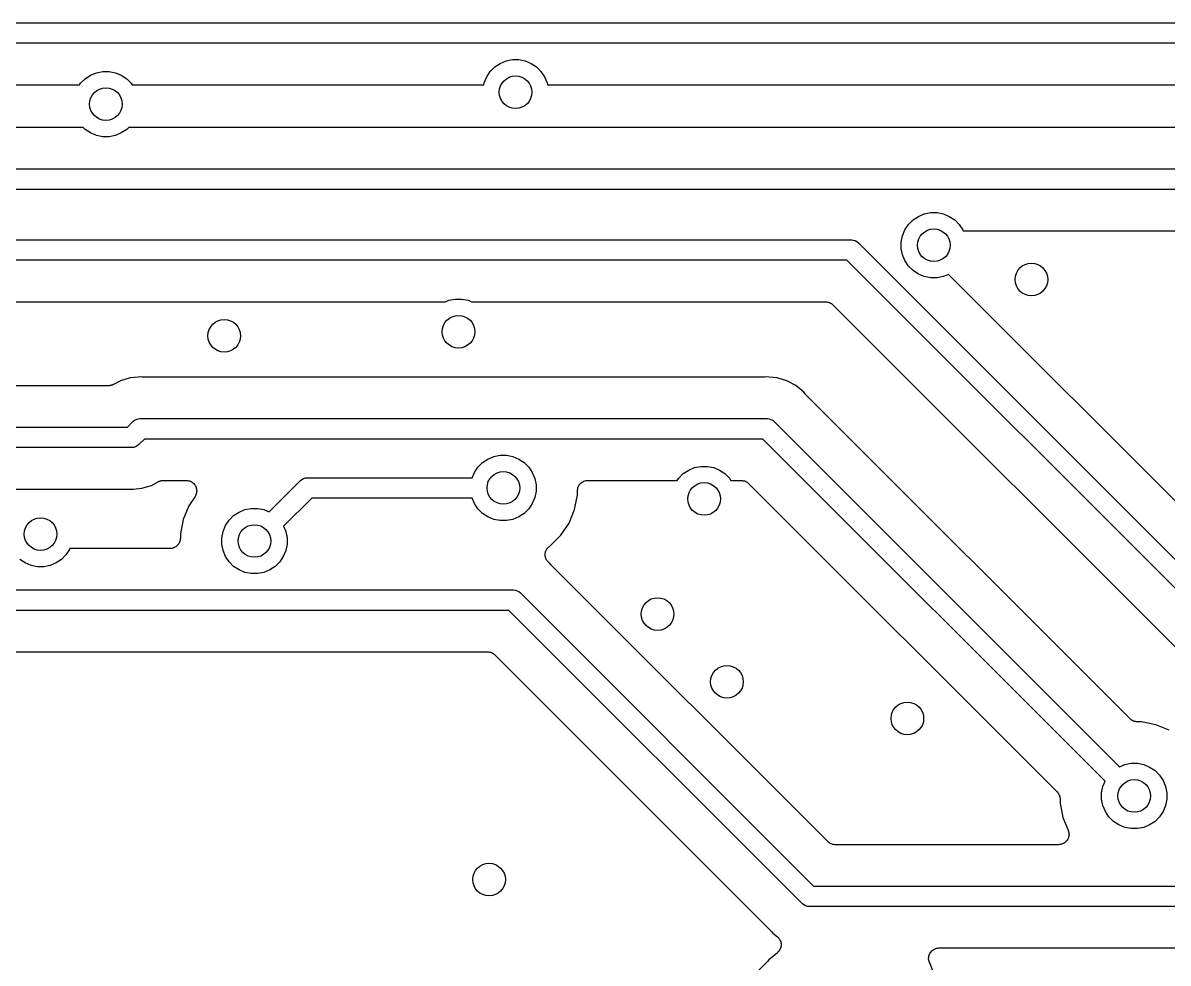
# Model space of a CAD drawing. Extents: x 103 to 213, y -152 to -90.
# Drawn here: x 141.41 to 155.44, y -115.7 to -104.17 of the extents above; entities that cross this region are included whole.
import ezdxf

# ---------------------------------------------------------------- set-up
doc = ezdxf.new("R2010")
doc.units = 0
doc.layers.add('BLACK', color=7, linetype='CONTINUOUS')

msp = doc.modelspace()

# ---------------------------------------------------------------- linework, layer by layer
at = {"layer": 'BLACK', "linetype": 'CONTINUOUS'}
for p, q in [((133.746, -104.175), (159.967, -104.175)), ((159.921, -104.425), (133.792, -104.425)), ((147.195, -104.714), (147.261, -104.671)), ((147.261, -104.671), (147.333, -104.64)), ((147.333, -104.64), (147.411, -104.625)), ((147.411, -104.625), (147.489, -104.625)), ((147.489, -104.625), (147.567, -104.64)), ((147.567, -104.64), (147.639, -104.671)), ((147.639, -104.671), (147.705, -104.714)), ((142.175, -104.859), (142.241, -104.816)), ((142.241, -104.816), (142.313, -104.785)), ((142.313, -104.785), (142.391, -104.77)), ((142.391, -104.77), (142.469, -104.77)), ((142.469, -104.77), (142.547, -104.785)), ((142.547, -104.785), (142.619, -104.816)), ((142.619, -104.816), (142.685, -104.859)), ((147.096, -104.836), (147.139, -104.77)), ((147.139, -104.77), (147.195, -104.714)), ((147.705, -104.714), (147.761, -104.77)), ((147.761, -104.77), (147.804, -104.836)), ((137.129, -104.933), (142.107, -104.933)), ((142.107, -104.933), (142.119, -104.915)), ((142.119, -104.915), (142.175, -104.859)), ((142.685, -104.859), (142.741, -104.915)), ((142.741, -104.915), (142.753, -104.933)), ((142.753, -104.933), (147.06, -104.933)), ((147.06, -104.933), (147.065, -104.908)), ((147.065, -104.908), (147.096, -104.836)), ((147.804, -104.836), (147.835, -104.908)), ((147.835, -104.908), (147.84, -104.933)), ((147.84, -104.933), (159.658, -104.933)), ((142.151, -105.457), (137.189, -105.457)), ((142.175, -105.481), (142.151, -105.457)), ((142.241, -105.524), (142.175, -105.481)), ((142.685, -105.481), (142.619, -105.524)), ((142.709, -105.457), (142.685, -105.481)), ((159.139, -105.457), (142.709, -105.457)), ((142.313, -105.555), (142.241, -105.524)), ((142.391, -105.57), (142.313, -105.555)), ((142.469, -105.57), (142.391, -105.57)), ((142.547, -105.555), (142.469, -105.57)), ((142.619, -105.524), (142.547, -105.555)), ((131.441, -105.965), (159.171, -105.965)), ((159.125, -106.215), (131.441, -106.215)), ((152.458, -106.515), (152.536, -106.5)), ((152.536, -106.5), (152.614, -106.5)), ((152.614, -106.5), (152.692, -106.515)), ((152.264, -106.645), (152.32, -106.589)), ((152.32, -106.589), (152.386, -106.546)), ((152.386, -106.546), (152.458, -106.515)), ((152.692, -106.515), (152.764, -106.546)), ((152.764, -106.546), (152.83, -106.589)), ((152.83, -106.589), (152.886, -106.645)), ((152.175, -106.861), (152.19, -106.783)), ((152.19, -106.783), (152.221, -106.711)), ((152.221, -106.711), (152.264, -106.645)), ((152.886, -106.645), (152.929, -106.711)), ((152.929, -106.711), (152.935, -106.723)), ((152.935, -106.723), (158.862, -106.723)), ((135.081, -106.835), (151.556, -106.835)), ((151.556, -106.835), (151.562, -106.834)), ((151.562, -106.834), (151.568, -106.835)), ((151.568, -106.835), (151.568, -106.835)), ((151.568, -106.835), (151.587, -106.837)), ((151.587, -106.837), (151.61, -106.844)), ((151.61, -106.844), (151.632, -106.856)), ((151.632, -106.856), (151.651, -106.871)), ((151.651, -106.871), (151.655, -106.876)), ((151.655, -106.876), (157.284, -112.505)), ((152.175, -106.939), (152.175, -106.861)), ((152.19, -107.017), (152.175, -106.939)), ((152.221, -107.089), (152.19, -107.017)), ((151.51, -107.085), (135.081, -107.085)), ((157.139, -112.714), (151.51, -107.085)), ((152.264, -107.155), (152.221, -107.089)), ((152.32, -107.211), (152.264, -107.155)), ((152.386, -107.254), (152.32, -107.211)), ((152.458, -107.285), (152.386, -107.254)), ((152.536, -107.3), (152.458, -107.285)), ((152.614, -107.3), (152.536, -107.3)), ((152.692, -107.285), (152.614, -107.3)), ((152.755, -107.258), (152.692, -107.285)), ((157.457, -111.96), (152.755, -107.258)), ((136.615, -107.593), (146.591, -107.593)), ((146.591, -107.593), (146.633, -107.575)), ((146.633, -107.575), (146.711, -107.56)), ((146.711, -107.56), (146.789, -107.56)), ((146.789, -107.56), (146.867, -107.575)), ((146.867, -107.575), (146.909, -107.593)), ((146.909, -107.593), (151.247, -107.593)), ((151.247, -107.593), (151.248, -107.593)), ((151.248, -107.593), (151.248, -107.593)), ((151.248, -107.593), (151.248, -107.593)), ((151.248, -107.593), (151.249, -107.593)), ((151.249, -107.593), (151.261, -107.594)), ((151.261, -107.594), (151.272, -107.596)), ((151.272, -107.596), (151.273, -107.596)), ((151.273, -107.596), (151.274, -107.596)), ((151.274, -107.596), (151.285, -107.599)), ((151.285, -107.599), (151.296, -107.603)), ((151.296, -107.603), (151.297, -107.603)), ((151.297, -107.603), (151.297, -107.603)), ((151.297, -107.603), (151.308, -107.609)), ((151.308, -107.609), (151.318, -107.614)), ((151.318, -107.614), (151.318, -107.615)), ((151.318, -107.615), (151.319, -107.615)), ((151.319, -107.615), (151.328, -107.623)), ((151.328, -107.623), (151.337, -107.63)), ((151.337, -107.63), (156.758, -113.051)), ((142.523, -108.607), (142.521, -108.608)), ((142.607, -108.562), (142.523, -108.607)), ((142.726, -108.526), (142.607, -108.562)), ((142.825, -108.516), (142.726, -108.526)), ((142.85, -108.514), (142.825, -108.516)), ((142.825, -108.516), (142.825, -108.516)), ((142.875, -108.516), (142.85, -108.514)), ((142.88, -108.516), (142.875, -108.516)), ((142.886, -108.517), (142.88, -108.516)), ((142.887, -108.517), (142.886, -108.517)), ((150.493, -108.517), (142.887, -108.517)), ((150.498, -108.516), (150.493, -108.517)), ((150.503, -108.517), (150.498, -108.516)), ((150.505, -108.516), (150.503, -108.517)), ((150.53, -108.514), (150.505, -108.516)), ((150.555, -108.516), (150.53, -108.514)), ((150.654, -108.526), (150.555, -108.516)), ((150.555, -108.516), (150.555, -108.516)), ((150.773, -108.562), (150.654, -108.526)), ((150.883, -108.621), (150.773, -108.562)), ((142.463, -108.622), (138.95, -108.622)), ((142.469, -108.621), (142.463, -108.622)), ((142.474, -108.622), (142.469, -108.621)), ((142.481, -108.62), (142.474, -108.622)), ((142.488, -108.62), (142.481, -108.62)), ((142.493, -108.618), (142.488, -108.62)), ((142.498, -108.617), (142.493, -108.618)), ((142.505, -108.614), (142.498, -108.617)), ((142.512, -108.612), (142.505, -108.614)), ((142.516, -108.61), (142.512, -108.612)), ((142.521, -108.608), (142.516, -108.61)), ((150.98, -108.7), (150.883, -108.621)), ((150.996, -108.72), (150.98, -108.7)), ((150.999, -108.723), (150.996, -108.72)), ((151.003, -108.728), (150.999, -108.723)), ((151.004, -108.729), (151.003, -108.728)), ((154.98, -112.705), (151.004, -108.729)), ((142.802, -109.034), (142.825, -109.027)), ((142.825, -109.027), (142.844, -109.025)), ((142.844, -109.025), (142.85, -109.024)), ((142.844, -109.025), (142.844, -109.025)), ((142.85, -109.024), (142.856, -109.025)), ((142.856, -109.025), (150.524, -109.025)), ((150.524, -109.025), (150.53, -109.024)), ((150.53, -109.024), (150.536, -109.025)), ((150.536, -109.025), (150.536, -109.025)), ((150.536, -109.025), (150.555, -109.027)), ((150.555, -109.027), (150.578, -109.034)), ((137.535, -109.13), (142.693, -109.13)), ((142.693, -109.13), (142.757, -109.066)), ((142.757, -109.066), (142.761, -109.061)), ((142.761, -109.061), (142.766, -109.057)), ((142.766, -109.057), (142.78, -109.046)), ((142.766, -109.057), (142.766, -109.057)), ((142.78, -109.046), (142.802, -109.034)), ((142.78, -109.046), (142.78, -109.046)), ((142.78, -109.046), (142.78, -109.046)), ((150.578, -109.034), (150.6, -109.046)), ((150.6, -109.046), (150.619, -109.061)), ((150.619, -109.061), (150.623, -109.066)), ((150.623, -109.066), (154.849, -113.292)), ((142.902, -109.275), (142.838, -109.339)), ((150.478, -109.275), (142.902, -109.275)), ((154.672, -113.469), (150.478, -109.275)), ((142.739, -109.38), (137.546, -109.38)), ((142.745, -109.381), (142.739, -109.38)), ((142.751, -109.38), (142.745, -109.381)), ((142.77, -109.378), (142.751, -109.38)), ((142.751, -109.38), (142.751, -109.38)), ((142.793, -109.371), (142.77, -109.378)), ((142.815, -109.359), (142.793, -109.371)), ((142.834, -109.344), (142.815, -109.359)), ((142.838, -109.339), (142.834, -109.344)), ((146.989, -109.62), (147.045, -109.564)), ((147.045, -109.564), (147.111, -109.521)), ((147.111, -109.521), (147.183, -109.49)), ((147.183, -109.49), (147.261, -109.475)), ((147.261, -109.475), (147.339, -109.475)), ((147.339, -109.475), (147.417, -109.49)), ((147.417, -109.49), (147.489, -109.521)), ((147.489, -109.521), (147.555, -109.564)), ((147.555, -109.564), (147.611, -109.62)), ((146.919, -109.75), (146.946, -109.686)), ((146.946, -109.686), (146.989, -109.62)), ((147.611, -109.62), (147.654, -109.686)), ((147.654, -109.686), (147.685, -109.758)), ((149.449, -109.755), (149.505, -109.699)), ((149.505, -109.699), (149.571, -109.656)), ((149.571, -109.656), (149.643, -109.625)), ((149.643, -109.625), (149.721, -109.61)), ((149.721, -109.61), (149.799, -109.61)), ((149.799, -109.61), (149.877, -109.625)), ((149.877, -109.625), (149.949, -109.656)), ((149.949, -109.656), (150.015, -109.699)), ((150.015, -109.699), (150.071, -109.755)), ((142.869, -109.879), (142.988, -109.843)), ((142.988, -109.843), (143.072, -109.798)), ((143.072, -109.798), (143.074, -109.797)), ((143.074, -109.797), (143.079, -109.795)), ((143.079, -109.795), (143.083, -109.793)), ((143.083, -109.793), (143.09, -109.791)), ((143.09, -109.791), (143.097, -109.788)), ((143.097, -109.788), (143.102, -109.787)), ((143.102, -109.787), (143.107, -109.785)), ((143.107, -109.785), (143.114, -109.785)), ((143.114, -109.785), (143.121, -109.783)), ((143.121, -109.783), (143.126, -109.784)), ((143.126, -109.784), (143.132, -109.783)), ((143.132, -109.783), (143.416, -109.783)), ((143.416, -109.783), (143.417, -109.783)), ((143.417, -109.783), (143.417, -109.783)), ((143.417, -109.783), (143.417, -109.783)), ((143.417, -109.783), (143.418, -109.783)), ((143.418, -109.783), (143.43, -109.784)), ((143.43, -109.784), (143.442, -109.786)), ((143.442, -109.786), (143.442, -109.786)), ((143.442, -109.786), (143.443, -109.786)), ((143.443, -109.786), (143.454, -109.789)), ((143.454, -109.789), (143.466, -109.793)), ((143.466, -109.793), (143.466, -109.793)), ((143.466, -109.793), (143.466, -109.793)), ((143.466, -109.793), (143.477, -109.799)), ((143.477, -109.799), (143.487, -109.805)), ((143.487, -109.805), (143.488, -109.805)), ((143.488, -109.805), (143.488, -109.805)), ((143.488, -109.805), (143.497, -109.813)), ((143.497, -109.813), (143.506, -109.821)), ((143.506, -109.821), (143.507, -109.821)), ((143.507, -109.821), (143.507, -109.821)), ((143.507, -109.821), (143.515, -109.831)), ((143.515, -109.831), (143.522, -109.84)), ((143.522, -109.84), (143.522, -109.84)), ((143.522, -109.84), (143.522, -109.84)), ((143.522, -109.84), (143.528, -109.851)), ((143.528, -109.851), (143.534, -109.862)), ((143.534, -109.862), (143.534, -109.862)), ((143.534, -109.862), (143.534, -109.862)), ((143.534, -109.862), (143.537, -109.874)), ((144.431, -110.167), (144.807, -109.791)), ((144.807, -109.791), (144.811, -109.786)), ((144.811, -109.786), (144.816, -109.782)), ((144.816, -109.782), (144.829, -109.772)), ((144.816, -109.782), (144.816, -109.782)), ((144.829, -109.772), (144.83, -109.771)), ((144.83, -109.771), (144.852, -109.759)), ((144.852, -109.759), (144.875, -109.752)), ((144.875, -109.752), (144.894, -109.75)), ((144.894, -109.75), (144.9, -109.749)), ((144.894, -109.75), (144.894, -109.75)), ((144.9, -109.749), (144.906, -109.75)), ((144.906, -109.75), (146.919, -109.75)), ((147.685, -109.758), (147.7, -109.836)), ((147.7, -109.836), (147.7, -109.914)), ((148.214, -109.872), (148.218, -109.861)), ((148.218, -109.86), (148.224, -109.85)), ((148.218, -109.861), (148.218, -109.86)), ((148.218, -109.86), (148.218, -109.86)), ((148.224, -109.85), (148.23, -109.839)), ((148.23, -109.838), (148.238, -109.829)), ((148.23, -109.839), (148.23, -109.838)), ((148.23, -109.839), (148.23, -109.839)), ((148.238, -109.829), (148.246, -109.82)), ((148.246, -109.819), (148.255, -109.812)), ((148.246, -109.82), (148.246, -109.819)), ((148.246, -109.82), (148.246, -109.82)), ((148.255, -109.812), (148.265, -109.804)), ((148.265, -109.804), (148.276, -109.798)), ((148.265, -109.804), (148.265, -109.804)), ((148.265, -109.804), (148.265, -109.804)), ((148.276, -109.798), (148.287, -109.793)), ((148.287, -109.792), (148.299, -109.789)), ((148.287, -109.793), (148.287, -109.792)), ((148.287, -109.792), (148.287, -109.792)), ((148.299, -109.789), (148.31, -109.785)), ((148.31, -109.785), (148.311, -109.785)), ((148.311, -109.785), (148.323, -109.784)), ((148.311, -109.785), (148.311, -109.785)), ((148.323, -109.784), (148.335, -109.783)), ((148.335, -109.783), (149.431, -109.783)), ((149.431, -109.783), (149.449, -109.755)), ((150.071, -109.755), (150.089, -109.783)), ((150.089, -109.783), (150.215, -109.783)), ((150.215, -109.783), (150.216, -109.783)), ((150.216, -109.783), (150.216, -109.783)), ((150.216, -109.783), (150.216, -109.783)), ((150.216, -109.783), (150.217, -109.783)), ((150.217, -109.783), (150.229, -109.784)), ((150.229, -109.784), (150.24, -109.786)), ((150.24, -109.786), (150.241, -109.786)), ((150.241, -109.786), (150.242, -109.786)), ((150.242, -109.786), (150.253, -109.789)), ((150.253, -109.789), (150.264, -109.793)), ((150.264, -109.793), (150.265, -109.793)), ((150.265, -109.793), (150.265, -109.793)), ((150.265, -109.793), (150.276, -109.799)), ((150.276, -109.799), (150.286, -109.804)), ((150.286, -109.804), (150.286, -109.805)), ((150.286, -109.805), (150.287, -109.805)), ((150.287, -109.805), (150.296, -109.813)), ((150.296, -109.813), (150.305, -109.82)), ((150.305, -109.82), (154.085, -113.6)), ((137.879, -109.888), (142.708, -109.888)), ((142.708, -109.888), (142.709, -109.888)), ((142.709, -109.888), (142.715, -109.889)), ((142.715, -109.889), (142.72, -109.889)), ((142.72, -109.889), (142.745, -109.891)), ((142.745, -109.891), (142.77, -109.889)), ((142.77, -109.889), (142.869, -109.879)), ((142.77, -109.889), (142.77, -109.889)), ((143.522, -109.981), (143.445, -110.095)), ((143.527, -109.97), (143.522, -109.981)), ((143.533, -109.959), (143.527, -109.97)), ((143.537, -109.947), (143.533, -109.959)), ((143.533, -109.959), (143.533, -109.959)), ((143.533, -109.959), (143.533, -109.959)), ((143.537, -109.874), (143.541, -109.886)), ((143.541, -109.936), (143.537, -109.947)), ((143.541, -109.886), (143.541, -109.886)), ((143.541, -109.886), (143.541, -109.886)), ((143.541, -109.886), (143.542, -109.898)), ((143.542, -109.923), (143.541, -109.935)), ((143.541, -109.935), (143.541, -109.935)), ((143.541, -109.935), (143.541, -109.936)), ((143.542, -109.898), (143.543, -109.91)), ((143.543, -109.911), (143.542, -109.923)), ((143.543, -109.91), (143.543, -109.911)), ((143.543, -109.911), (143.543, -109.911)), ((144.952, -110), (144.608, -110.344)), ((146.919, -110), (144.952, -110)), ((146.946, -110.064), (146.919, -110)), ((147.685, -109.992), (147.654, -110.064)), ((147.7, -109.914), (147.685, -109.992)), ((148.173, -110.14), (148.208, -109.964)), ((148.208, -109.908), (148.209, -109.896)), ((148.208, -109.909), (148.208, -109.908)), ((148.208, -109.91), (148.208, -109.909)), ((148.208, -109.909), (148.208, -109.909)), ((148.208, -109.909), (148.208, -109.909)), ((148.208, -109.964), (148.208, -109.91)), ((148.209, -109.896), (148.211, -109.884)), ((148.211, -109.884), (148.214, -109.872)), ((148.211, -109.884), (148.211, -109.884)), ((148.211, -109.884), (148.211, -109.884)), ((143.445, -110.095), (143.377, -110.26)), ((144.061, -110.171), (144.133, -110.14)), ((144.133, -110.14), (144.211, -110.125)), ((144.211, -110.125), (144.289, -110.125)), ((144.289, -110.125), (144.367, -110.14)), ((144.367, -110.14), (144.431, -110.167)), ((146.989, -110.13), (146.946, -110.064)), ((147.045, -110.186), (146.989, -110.13)), ((147.611, -110.13), (147.555, -110.186)), ((147.654, -110.064), (147.611, -110.13)), ((148.105, -110.305), (148.173, -110.14)), ((143.377, -110.26), (143.342, -110.436)), ((143.896, -110.336), (143.939, -110.27)), ((143.939, -110.27), (143.995, -110.214)), ((143.995, -110.214), (144.061, -110.171)), ((147.111, -110.229), (147.045, -110.186)), ((147.183, -110.26), (147.111, -110.229)), ((147.261, -110.275), (147.183, -110.26)), ((147.339, -110.275), (147.261, -110.275)), ((147.417, -110.26), (147.339, -110.275)), ((147.489, -110.229), (147.417, -110.26)), ((147.555, -110.186), (147.489, -110.229)), ((143.85, -110.486), (143.865, -110.408)), ((143.865, -110.408), (143.896, -110.336)), ((144.608, -110.344), (144.635, -110.408)), ((144.635, -110.408), (144.65, -110.486)), ((148.005, -110.454), (148.105, -110.305)), ((143.312, -110.571), (143.304, -110.58)), ((143.32, -110.562), (143.312, -110.571)), ((143.326, -110.55), (143.32, -110.561)), ((143.32, -110.561), (143.32, -110.561)), ((143.32, -110.561), (143.32, -110.562)), ((143.332, -110.54), (143.326, -110.55)), ((143.336, -110.528), (143.332, -110.539)), ((143.332, -110.539), (143.332, -110.54)), ((143.332, -110.54), (143.332, -110.54)), ((143.339, -110.516), (143.336, -110.528)), ((143.341, -110.504), (143.339, -110.516)), ((143.339, -110.516), (143.339, -110.516)), ((143.339, -110.516), (143.339, -110.516)), ((143.342, -110.492), (143.341, -110.504)), ((143.342, -110.436), (143.342, -110.49)), ((143.342, -110.49), (143.342, -110.491)), ((143.342, -110.491), (143.342, -110.491)), ((143.342, -110.491), (143.342, -110.491)), ((143.342, -110.491), (143.342, -110.492)), ((143.85, -110.564), (143.85, -110.486)), ((143.865, -110.642), (143.85, -110.564)), ((144.65, -110.564), (144.635, -110.642)), ((144.65, -110.486), (144.65, -110.564)), ((147.879, -110.58), (148.005, -110.454)), ((141.941, -110.695), (141.885, -110.751)), ((141.984, -110.629), (141.941, -110.695)), ((141.99, -110.617), (141.984, -110.629)), ((143.215, -110.617), (141.99, -110.617)), ((143.227, -110.616), (143.215, -110.617)), ((143.239, -110.615), (143.227, -110.616)), ((143.24, -110.615), (143.239, -110.615)), ((143.239, -110.615), (143.239, -110.615)), ((143.251, -110.611), (143.24, -110.615)), ((143.263, -110.608), (143.251, -110.611)), ((143.274, -110.602), (143.263, -110.607)), ((143.263, -110.607), (143.263, -110.608)), ((143.263, -110.608), (143.263, -110.608)), ((143.285, -110.596), (143.274, -110.602)), ((143.295, -110.588), (143.285, -110.596)), ((143.285, -110.596), (143.285, -110.596)), ((143.285, -110.596), (143.285, -110.596)), ((143.304, -110.581), (143.295, -110.588)), ((143.304, -110.58), (143.304, -110.58)), ((143.304, -110.58), (143.304, -110.581)), ((143.896, -110.714), (143.865, -110.642)), ((144.635, -110.642), (144.604, -110.714)), ((147.812, -110.692), (147.813, -110.686)), ((147.813, -110.698), (147.812, -110.692)), ((147.813, -110.679), (147.814, -110.673)), ((147.813, -110.686), (147.813, -110.679)), ((147.813, -110.704), (147.813, -110.698)), ((147.814, -110.71), (147.813, -110.704)), ((147.814, -110.673), (147.815, -110.668)), ((147.814, -110.717), (147.814, -110.71)), ((147.815, -110.668), (147.816, -110.661)), ((147.816, -110.661), (147.818, -110.655)), ((147.818, -110.655), (147.82, -110.649)), ((147.82, -110.649), (147.822, -110.644)), ((147.822, -110.644), (147.825, -110.638)), ((147.825, -110.638), (147.828, -110.632)), ((147.828, -110.632), (147.831, -110.627)), ((147.831, -110.627), (147.834, -110.622)), ((147.834, -110.622), (147.838, -110.617)), ((147.838, -110.617), (147.841, -110.612)), ((147.841, -110.612), (147.846, -110.607)), ((147.846, -110.607), (147.849, -110.603)), ((147.849, -110.603), (147.854, -110.599)), ((147.854, -110.599), (147.859, -110.594)), ((147.859, -110.594), (147.864, -110.591)), ((147.864, -110.591), (147.868, -110.587)), ((147.868, -110.587), (147.879, -110.58)), ((141.441, -110.794), (141.375, -110.751)), ((141.513, -110.825), (141.441, -110.794)), ((141.591, -110.84), (141.513, -110.825)), ((141.669, -110.84), (141.591, -110.84)), ((141.747, -110.825), (141.669, -110.84)), ((141.819, -110.794), (141.747, -110.825)), ((141.885, -110.751), (141.819, -110.794)), ((143.939, -110.78), (143.896, -110.714)), ((143.995, -110.836), (143.939, -110.78)), ((144.061, -110.879), (143.995, -110.836)), ((144.505, -110.836), (144.439, -110.879)), ((144.561, -110.78), (144.505, -110.836)), ((144.604, -110.714), (144.561, -110.78)), ((147.816, -110.723), (147.814, -110.717)), ((147.817, -110.728), (147.816, -110.723)), ((147.82, -110.734), (147.817, -110.728)), ((147.821, -110.741), (147.82, -110.734)), ((147.824, -110.746), (147.821, -110.741)), ((147.826, -110.751), (147.824, -110.746)), ((147.83, -110.757), (147.826, -110.751)), ((147.833, -110.763), (147.83, -110.757)), ((147.837, -110.767), (147.833, -110.763)), ((147.84, -110.772), (147.837, -110.767)), ((147.844, -110.777), (147.84, -110.772)), ((147.849, -110.782), (147.844, -110.777)), ((147.853, -110.786), (147.849, -110.782)), ((147.857, -110.79), (147.853, -110.786)), ((147.858, -110.791), (147.857, -110.79)), ((147.87, -110.8), (147.858, -110.791)), ((147.886, -110.82), (147.87, -110.8)), ((147.889, -110.823), (147.886, -110.82)), ((147.893, -110.828), (147.889, -110.823)), ((147.894, -110.829), (147.893, -110.828)), ((151.275, -114.21), (147.894, -110.829)), ((144.133, -110.91), (144.061, -110.879)), ((144.211, -110.925), (144.133, -110.91)), ((144.289, -110.925), (144.211, -110.925)), ((144.367, -110.91), (144.289, -110.925)), ((144.439, -110.879), (144.367, -110.91)), ((137.862, -111.125), (147.414, -111.125)), ((147.414, -111.125), (147.42, -111.124)), ((147.42, -111.124), (147.426, -111.125)), ((147.426, -111.125), (147.426, -111.125)), ((147.426, -111.125), (147.445, -111.127)), ((147.445, -111.127), (147.468, -111.134)), ((147.468, -111.134), (147.49, -111.146)), ((147.49, -111.146), (147.509, -111.161)), ((147.509, -111.161), (147.513, -111.166)), ((147.513, -111.166), (151.102, -114.755)), ((147.368, -111.375), (137.816, -111.375)), ((150.957, -114.964), (147.368, -111.375)), ((137.847, -111.883), (147.105, -111.883)), ((147.105, -111.883), (147.106, -111.883)), ((147.106, -111.883), (147.106, -111.883)), ((147.106, -111.883), (147.106, -111.883)), ((147.106, -111.883), (147.107, -111.883)), ((147.107, -111.883), (147.119, -111.884)), ((147.119, -111.884), (147.13, -111.886)), ((147.13, -111.886), (147.131, -111.886)), ((147.131, -111.886), (147.132, -111.886)), ((147.132, -111.886), (147.143, -111.889)), ((147.143, -111.889), (147.154, -111.893)), ((147.154, -111.893), (147.155, -111.893)), ((147.155, -111.893), (147.155, -111.893)), ((147.155, -111.893), (147.166, -111.899)), ((147.166, -111.899), (147.176, -111.904)), ((147.176, -111.904), (147.176, -111.905)), ((147.176, -111.905), (147.177, -111.905)), ((147.177, -111.905), (147.186, -111.913)), ((147.186, -111.913), (147.195, -111.92)), ((147.195, -111.92), (150.576, -115.301)), ((154.989, -112.712), (154.98, -112.705)), ((154.998, -112.72), (154.989, -112.712)), ((154.999, -112.72), (154.998, -112.72)), ((154.999, -112.721), (154.999, -112.72)), ((155.009, -112.726), (154.999, -112.721)), ((155.02, -112.732), (155.009, -112.726)), ((155.021, -112.732), (155.02, -112.732)), ((155.02, -112.732), (155.02, -112.732)), ((155.032, -112.736), (155.021, -112.732)), ((155.043, -112.739), (155.032, -112.736)), ((155.044, -112.739), (155.043, -112.739)), ((155.045, -112.739), (155.044, -112.739)), ((155.056, -112.741), (155.045, -112.739)), ((155.068, -112.742), (155.056, -112.741)), ((155.069, -112.742), (155.068, -112.742)), ((155.07, -112.742), (155.069, -112.742)), ((155.069, -112.742), (155.069, -112.742)), ((155.069, -112.742), (155.069, -112.742)), ((155.119, -112.742), (155.07, -112.742)), ((155.295, -112.777), (155.119, -112.742)), ((155.46, -112.845), (155.295, -112.777)), ((154.849, -113.292), (154.913, -113.265)), ((154.913, -113.265), (154.991, -113.25)), ((154.991, -113.25), (155.069, -113.25)), ((155.069, -113.25), (155.147, -113.265)), ((155.147, -113.265), (155.219, -113.296)), ((155.219, -113.296), (155.285, -113.339)), ((155.285, -113.339), (155.341, -113.395)), ((154.645, -113.533), (154.672, -113.469)), ((155.341, -113.395), (155.384, -113.461)), ((155.384, -113.461), (155.415, -113.533)), ((154.085, -113.6), (154.085, -113.6)), ((154.085, -113.6), (154.085, -113.6)), ((154.085, -113.6), (154.085, -113.6)), ((154.085, -113.6), (154.086, -113.601)), ((154.086, -113.601), (154.093, -113.61)), ((154.093, -113.61), (154.101, -113.62)), ((154.101, -113.62), (154.101, -113.62)), ((154.101, -113.62), (154.102, -113.621)), ((154.102, -113.621), (154.107, -113.631)), ((154.107, -113.631), (154.112, -113.641)), ((154.112, -113.641), (154.113, -113.642)), ((154.113, -113.642), (154.113, -113.643)), ((154.113, -113.643), (154.116, -113.654)), ((154.116, -113.654), (154.12, -113.665)), ((154.63, -113.611), (154.645, -113.533)), ((154.63, -113.689), (154.63, -113.611)), ((155.415, -113.533), (155.43, -113.611)), ((155.43, -113.611), (155.43, -113.689)), ((154.12, -113.665), (154.12, -113.666)), ((154.12, -113.666), (154.12, -113.666)), ((154.12, -113.666), (154.121, -113.678)), ((154.121, -113.678), (154.122, -113.69)), ((154.122, -113.69), (154.122, -113.739)), ((154.122, -113.739), (154.157, -113.915)), ((154.645, -113.767), (154.63, -113.689)), ((154.676, -113.839), (154.645, -113.767)), ((155.415, -113.767), (155.384, -113.839)), ((155.43, -113.689), (155.415, -113.767)), ((154.157, -113.915), (154.222, -114.071)), ((154.719, -113.905), (154.676, -113.839)), ((154.775, -113.961), (154.719, -113.905)), ((155.341, -113.905), (155.285, -113.961)), ((155.384, -113.839), (155.341, -113.905)), ((154.222, -114.071), (154.222, -114.072)), ((154.222, -114.072), (154.222, -114.072)), ((154.222, -114.072), (154.222, -114.072)), ((154.222, -114.072), (154.222, -114.073)), ((154.222, -114.073), (154.226, -114.085)), ((154.841, -114.004), (154.775, -113.961)), ((154.913, -114.035), (154.841, -114.004)), ((154.991, -114.05), (154.913, -114.035)), ((155.069, -114.05), (154.991, -114.05)), ((155.147, -114.035), (155.069, -114.05)), ((155.219, -114.004), (155.147, -114.035)), ((155.285, -113.961), (155.219, -114.004)), ((151.284, -114.217), (151.275, -114.21)), ((151.293, -114.225), (151.284, -114.217)), ((154.184, -114.218), (154.175, -114.226)), ((154.193, -114.211), (154.184, -114.218)), ((154.194, -114.21), (154.193, -114.211)), ((154.202, -114.201), (154.194, -114.21)), ((154.194, -114.21), (154.194, -114.21)), ((154.209, -114.192), (154.202, -114.201)), ((154.21, -114.191), (154.209, -114.191)), ((154.209, -114.191), (154.209, -114.192)), ((154.215, -114.18), (154.21, -114.191)), ((154.221, -114.17), (154.215, -114.18)), ((154.225, -114.158), (154.221, -114.169)), ((154.221, -114.169), (154.221, -114.17)), ((154.221, -114.17), (154.221, -114.17)), ((154.229, -114.146), (154.225, -114.158)), ((154.226, -114.085), (154.229, -114.096)), ((154.229, -114.096), (154.229, -114.097)), ((154.229, -114.097), (154.229, -114.097)), ((154.229, -114.097), (154.23, -114.109)), ((154.23, -114.134), (154.229, -114.146)), ((154.229, -114.146), (154.229, -114.146)), ((154.229, -114.146), (154.229, -114.146)), ((154.23, -114.109), (154.231, -114.121)), ((154.231, -114.122), (154.23, -114.134)), ((154.231, -114.121), (154.231, -114.121)), ((154.231, -114.121), (154.231, -114.122)), ((151.294, -114.225), (151.293, -114.225)), ((151.294, -114.226), (151.294, -114.225)), ((151.304, -114.231), (151.294, -114.226)), ((151.315, -114.237), (151.304, -114.231)), ((151.316, -114.237), (151.315, -114.237)), ((151.315, -114.237), (151.315, -114.237)), ((151.327, -114.241), (151.316, -114.237)), ((151.338, -114.244), (151.327, -114.241)), ((151.339, -114.244), (151.338, -114.244)), ((151.34, -114.244), (151.339, -114.244)), ((151.351, -114.246), (151.34, -114.244)), ((151.363, -114.247), (151.351, -114.246)), ((151.364, -114.247), (151.363, -114.247)), ((151.365, -114.247), (151.364, -114.247)), ((151.364, -114.247), (151.364, -114.247)), ((151.364, -114.247), (151.364, -114.247)), ((154.104, -114.247), (151.365, -114.247)), ((154.116, -114.246), (154.104, -114.247)), ((154.128, -114.245), (154.116, -114.246)), ((154.129, -114.245), (154.128, -114.245)), ((154.14, -114.241), (154.129, -114.245)), ((154.129, -114.245), (154.129, -114.245)), ((154.152, -114.238), (154.14, -114.241)), ((154.153, -114.237), (154.152, -114.238)), ((154.152, -114.238), (154.152, -114.238)), ((154.163, -114.232), (154.153, -114.237)), ((154.174, -114.226), (154.163, -114.232)), ((154.175, -114.226), (154.174, -114.226)), ((154.174, -114.226), (154.174, -114.226)), ((151.102, -114.755), (163.778, -114.755)), ((150.961, -114.969), (150.957, -114.964)), ((150.966, -114.973), (150.961, -114.969)), ((150.98, -114.984), (150.966, -114.973)), ((151.002, -114.996), (150.98, -114.984)), ((151.025, -115.003), (151.002, -114.996)), ((151.044, -115.005), (151.025, -115.003)), ((151.05, -115.006), (151.044, -115.005)), ((151.044, -115.005), (151.044, -115.005)), ((151.056, -115.005), (151.05, -115.006)), ((163.824, -115.005), (151.056, -115.005)), ((150.576, -115.301), (150.577, -115.302)), ((150.577, -115.302), (150.581, -115.307)), ((150.581, -115.307), (150.584, -115.31)), ((150.584, -115.31), (150.6, -115.33)), ((150.6, -115.33), (150.657, -115.376)), ((150.657, -115.376), (150.657, -115.377)), ((150.657, -115.377), (150.657, -115.377)), ((150.657, -115.377), (150.657, -115.377)), ((150.657, -115.377), (150.658, -115.377)), ((150.658, -115.377), (150.666, -115.386)), ((150.666, -115.386), (150.675, -115.394)), ((150.675, -115.394), (150.675, -115.395)), ((150.675, -115.395), (150.675, -115.395)), ((150.675, -115.395), (150.682, -115.405)), ((150.682, -115.405), (150.689, -115.415)), ((150.689, -115.415), (150.689, -115.415)), ((150.689, -115.415), (150.689, -115.416)), ((150.689, -115.416), (150.693, -115.427)), ((150.693, -115.427), (150.698, -115.438)), ((150.698, -115.438), (150.698, -115.438)), ((150.698, -115.438), (150.698, -115.439)), ((150.698, -115.439), (150.7, -115.451)), ((150.7, -115.451), (150.703, -115.462)), ((150.703, -115.475), (150.702, -115.487)), ((150.703, -115.462), (150.703, -115.463)), ((150.703, -115.463), (150.703, -115.463)), ((150.703, -115.463), (150.703, -115.475)), ((150.657, -115.572), (150.552, -115.658)), ((150.665, -115.564), (150.657, -115.572)), ((150.674, -115.556), (150.665, -115.564)), ((150.681, -115.545), (150.674, -115.555)), ((150.674, -115.555), (150.674, -115.555)), ((150.674, -115.555), (150.674, -115.556)), ((150.688, -115.535), (150.681, -115.545)), ((150.693, -115.523), (150.688, -115.534)), ((150.688, -115.534), (150.688, -115.535)), ((150.688, -115.535), (150.688, -115.535)), ((150.697, -115.512), (150.693, -115.523)), ((150.698, -115.511), (150.697, -115.512)), ((150.697, -115.512), (150.697, -115.512)), ((150.7, -115.5), (150.698, -115.511)), ((150.702, -115.488), (150.7, -115.5)), ((150.702, -115.487), (150.702, -115.488)), ((150.702, -115.488), (150.702, -115.488)), ((152.512, -115.627), (152.513, -115.614)), ((152.513, -115.614), (152.517, -115.602)), ((152.513, -115.614), (152.513, -115.614)), ((152.513, -115.614), (152.513, -115.614)), ((152.517, -115.602), (152.52, -115.591)), ((152.52, -115.591), (152.52, -115.59)), ((152.52, -115.59), (152.521, -115.59)), ((152.521, -115.59), (152.526, -115.58)), ((152.526, -115.58), (152.532, -115.569)), ((152.532, -115.568), (152.54, -115.559)), ((152.532, -115.569), (152.532, -115.568)), ((152.532, -115.569), (152.532, -115.569)), ((152.54, -115.559), (152.548, -115.55)), ((152.548, -115.549), (152.558, -115.542)), ((152.548, -115.55), (152.548, -115.549)), ((152.548, -115.55), (152.548, -115.55)), ((152.558, -115.542), (152.567, -115.534)), ((152.567, -115.534), (152.567, -115.534)), ((152.567, -115.534), (152.568, -115.534)), ((152.568, -115.534), (152.578, -115.528)), ((152.578, -115.528), (152.589, -115.523)), ((152.589, -115.523), (152.589, -115.522)), ((152.589, -115.522), (152.59, -115.522)), ((152.59, -115.522), (152.601, -115.519)), ((152.601, -115.519), (152.613, -115.515)), ((152.613, -115.515), (152.625, -115.514)), ((152.613, -115.515), (152.613, -115.515)), ((152.613, -115.515), (152.613, -115.515)), ((152.625, -115.514), (152.637, -115.513)), ((152.637, -115.513), (163.793, -115.513)), ((150.528, -115.687), (149.349, -116.866)), ((150.532, -115.682), (150.528, -115.687)), ((150.535, -115.679), (150.532, -115.682)), ((150.537, -115.677), (150.535, -115.679)), ((150.552, -115.658), (150.537, -115.677)), ((152.51, -115.638), (152.512, -115.627)), ((152.51, -115.639), (152.51, -115.638)), ((152.511, -115.651), (152.51, -115.639)), ((152.51, -115.639), (152.51, -115.639)), ((152.513, -115.663), (152.511, -115.651)), ((152.513, -115.664), (152.513, -115.663)), ((152.513, -115.663), (152.513, -115.663)), ((152.516, -115.675), (152.513, -115.664)), ((152.519, -115.687), (152.516, -115.675)), ((152.52, -115.688), (152.519, -115.687)), ((152.52, -115.689), (152.52, -115.688)), ((152.52, -115.688), (152.52, -115.688)), ((152.52, -115.688), (152.52, -115.688)), ((152.584, -115.843), (152.52, -115.689))]:
    msp.add_line(p, q, dxfattribs=at)
at = {"layer": 'BLACK'}
for centre in [(147.45, -105.025), (142.43, -105.17), (152.575, -106.9), (153.77, -107.32), (146.75, -107.96), (143.88, -108.01), (147.3, -109.875), (149.76, -110.01), (141.63, -110.44), (144.25, -110.525), (149.19, -111.42), (150.04, -112.25), (152.25, -112.7), (155.03, -113.65), (147.125, -114.675)]:
    msp.add_circle(centre, 0.2, dxfattribs=at)

doc.saveas('drawing.dxf')
